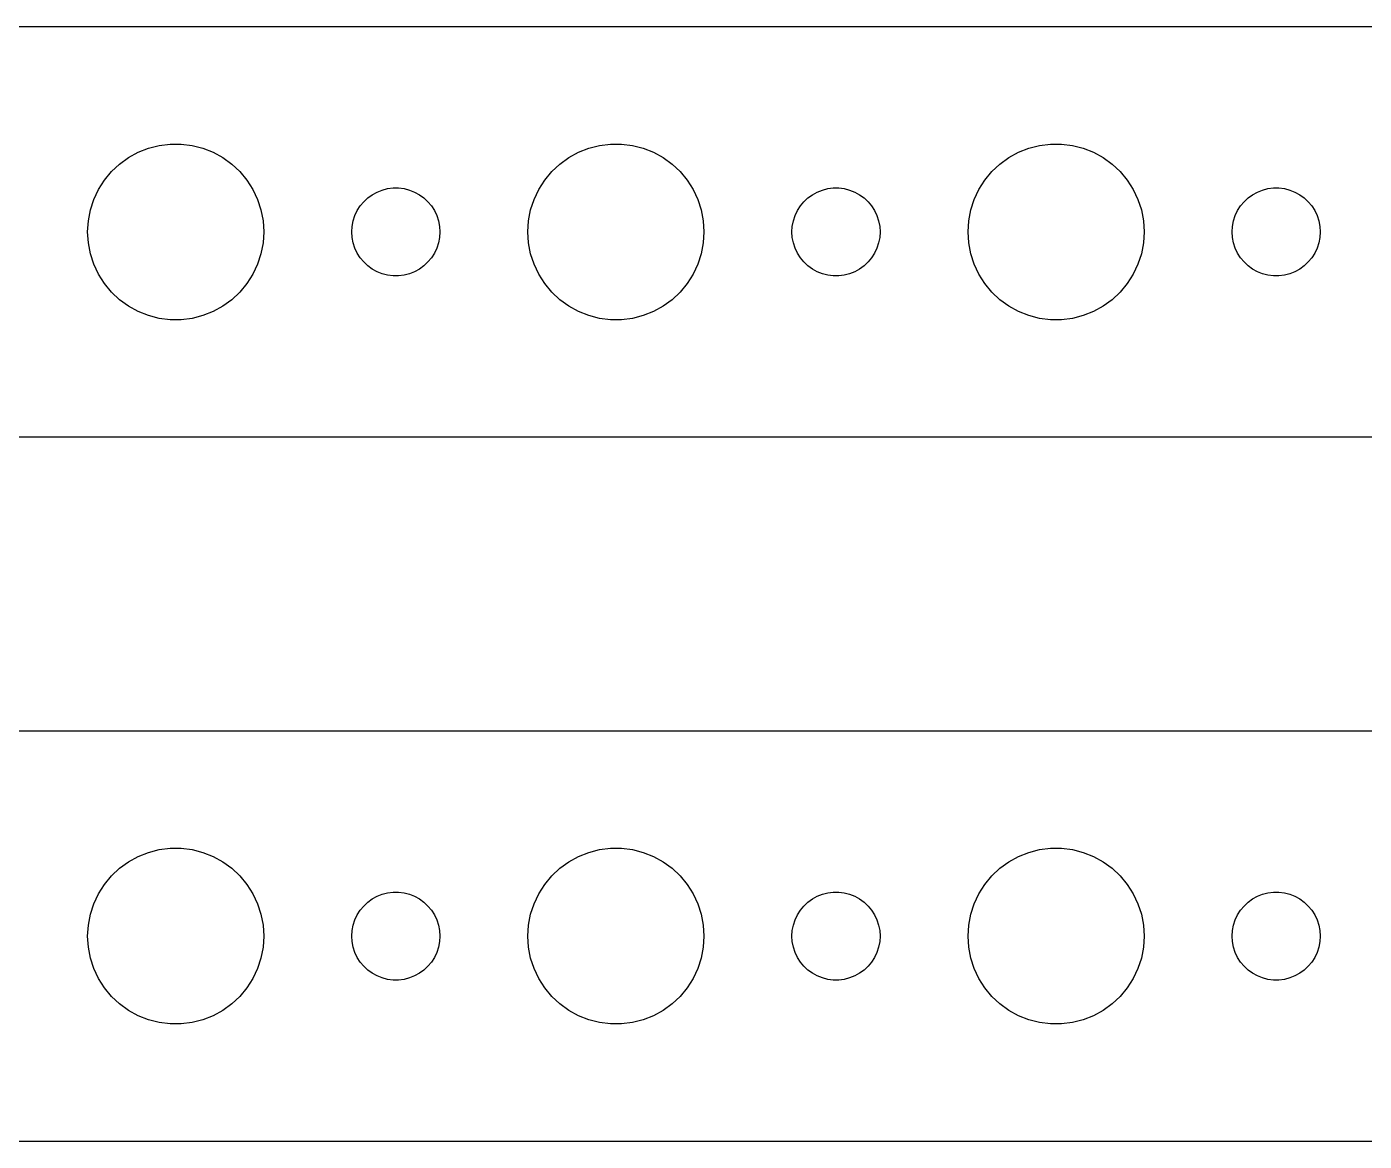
# Model space of a CAD drawing. Header units: metres. Extents: x -194 to 194, y 17 to 55.
# Drawn here: x -147.57 to -102, y 17.01 to 54.99 of the extents above; entities that cross this region are included whole.
import ezdxf

# ---------------------------------------------------------------- set-up
doc = ezdxf.new("R2010")
doc.units = ezdxf.units.M

msp = doc.modelspace()

# ---------------------------------------------------------------- linework, layer by layer
for p, q in [((189.814, 54.9901), (-189.814, 54.9901)), ((-144.107, 50.533), (-143.777, 50.7145)), ((-143.777, 50.7145), (-143.427, 50.8532)), ((-143.427, 50.8532), (-143.062, 50.9469)), ((-143.062, 50.9469), (-142.688, 50.9941)), ((-142.688, 50.9941), (-142.312, 50.9941)), ((-142.312, 50.9941), (-141.938, 50.9469)), ((-141.938, 50.9469), (-141.573, 50.8532)), ((-141.573, 50.8532), (-141.223, 50.7145)), ((-141.223, 50.7145), (-140.893, 50.533)), ((-129.107, 50.533), (-128.777, 50.7145)), ((-128.777, 50.7145), (-128.427, 50.8532)), ((-128.427, 50.8532), (-128.062, 50.9469)), ((-128.062, 50.9469), (-127.688, 50.9941)), ((-127.688, 50.9941), (-127.312, 50.9941)), ((-127.312, 50.9941), (-126.938, 50.9469)), ((-126.938, 50.9469), (-126.573, 50.8532)), ((-126.573, 50.8532), (-126.223, 50.7145)), ((-126.223, 50.7145), (-125.893, 50.533)), ((-114.107, 50.533), (-113.777, 50.7145)), ((-113.777, 50.7145), (-113.427, 50.8532)), ((-113.427, 50.8532), (-113.062, 50.9469)), ((-113.062, 50.9469), (-112.688, 50.9941)), ((-112.688, 50.9941), (-112.312, 50.9941)), ((-112.312, 50.9941), (-111.938, 50.9469)), ((-111.938, 50.9469), (-111.573, 50.8532)), ((-111.573, 50.8532), (-111.223, 50.7145)), ((-111.223, 50.7145), (-110.893, 50.533)), ((-144.687, 50.0536), (-144.412, 50.3115)), ((-144.412, 50.3115), (-144.107, 50.533)), ((-140.893, 50.533), (-140.588, 50.3115)), ((-140.588, 50.3115), (-140.313, 50.0536)), ((-129.687, 50.0536), (-129.412, 50.3115)), ((-129.412, 50.3115), (-129.107, 50.533)), ((-125.893, 50.533), (-125.588, 50.3115)), ((-125.588, 50.3115), (-125.313, 50.0536)), ((-114.687, 50.0536), (-114.412, 50.3115)), ((-114.412, 50.3115), (-114.107, 50.533)), ((-110.893, 50.533), (-110.588, 50.3115)), ((-110.588, 50.3115), (-110.313, 50.0536)), ((-145.129, 49.4453), (-144.927, 49.7634)), ((-144.927, 49.7634), (-144.687, 50.0536)), ((-140.313, 50.0536), (-140.073, 49.7634)), ((-140.073, 49.7634), (-139.871, 49.4453)), ((-130.129, 49.4453), (-129.927, 49.7634)), ((-129.927, 49.7634), (-129.687, 50.0536)), ((-125.313, 50.0536), (-125.073, 49.7634)), ((-125.073, 49.7634), (-124.871, 49.4453)), ((-115.129, 49.4453), (-114.927, 49.7634)), ((-114.927, 49.7634), (-114.687, 50.0536)), ((-110.313, 50.0536), (-110.073, 49.7634)), ((-110.073, 49.7634), (-109.871, 49.4453)), ((-145.289, 49.1044), (-145.129, 49.4453)), ((-139.871, 49.4453), (-139.711, 49.1044)), ((-135.956, 49.1558), (-135.804, 49.2665)), ((-135.804, 49.2665), (-135.639, 49.3572)), ((-135.639, 49.3572), (-135.464, 49.4266)), ((-135.464, 49.4266), (-135.281, 49.4734)), ((-135.281, 49.4734), (-135.094, 49.497)), ((-135.094, 49.497), (-134.906, 49.497)), ((-134.906, 49.497), (-134.719, 49.4734)), ((-134.719, 49.4734), (-134.536, 49.4266)), ((-134.536, 49.4266), (-134.361, 49.3572)), ((-134.361, 49.3572), (-134.196, 49.2665)), ((-134.196, 49.2665), (-134.044, 49.1558)), ((-130.289, 49.1044), (-130.129, 49.4453)), ((-124.871, 49.4453), (-124.711, 49.1044)), ((-120.956, 49.1558), (-120.804, 49.2665)), ((-120.804, 49.2665), (-120.639, 49.3572)), ((-120.639, 49.3572), (-120.464, 49.4266)), ((-120.464, 49.4266), (-120.281, 49.4734)), ((-120.281, 49.4734), (-120.094, 49.497)), ((-120.094, 49.497), (-119.906, 49.497)), ((-119.906, 49.497), (-119.719, 49.4734)), ((-119.719, 49.4734), (-119.536, 49.4266)), ((-119.536, 49.4266), (-119.361, 49.3572)), ((-119.361, 49.3572), (-119.196, 49.2665)), ((-119.196, 49.2665), (-119.044, 49.1558)), ((-115.289, 49.1044), (-115.129, 49.4453)), ((-109.871, 49.4453), (-109.711, 49.1044)), ((-105.956, 49.1558), (-105.804, 49.2665)), ((-105.804, 49.2665), (-105.639, 49.3572)), ((-105.639, 49.3572), (-105.464, 49.4266)), ((-105.464, 49.4266), (-105.281, 49.4734)), ((-105.281, 49.4734), (-105.094, 49.497)), ((-105.094, 49.497), (-104.906, 49.497)), ((-104.906, 49.497), (-104.719, 49.4734)), ((-104.719, 49.4734), (-104.536, 49.4266)), ((-104.536, 49.4266), (-104.361, 49.3572)), ((-104.361, 49.3572), (-104.196, 49.2665)), ((-104.196, 49.2665), (-104.044, 49.1558)), ((-145.406, 48.7461), (-145.289, 49.1044)), ((-139.711, 49.1044), (-139.594, 48.7461)), ((-136.314, 48.7226), (-136.214, 48.8817)), ((-136.214, 48.8817), (-136.093, 49.0268)), ((-136.093, 49.0268), (-135.956, 49.1558)), ((-134.044, 49.1558), (-133.907, 49.0268)), ((-133.907, 49.0268), (-133.786, 48.8817)), ((-133.786, 48.8817), (-133.686, 48.7226)), ((-130.406, 48.7461), (-130.289, 49.1044)), ((-124.711, 49.1044), (-124.594, 48.7461)), ((-121.314, 48.7226), (-121.214, 48.8817)), ((-121.214, 48.8817), (-121.093, 49.0268)), ((-121.093, 49.0268), (-120.956, 49.1558)), ((-119.044, 49.1558), (-118.907, 49.0268)), ((-118.907, 49.0268), (-118.786, 48.8817)), ((-118.786, 48.8817), (-118.686, 48.7226)), ((-115.406, 48.7461), (-115.289, 49.1044)), ((-109.711, 49.1044), (-109.594, 48.7461)), ((-106.314, 48.7226), (-106.214, 48.8817)), ((-106.214, 48.8817), (-106.093, 49.0268)), ((-106.093, 49.0268), (-105.956, 49.1558)), ((-104.044, 49.1558), (-103.907, 49.0268)), ((-103.907, 49.0268), (-103.786, 48.8817)), ((-103.786, 48.8817), (-103.686, 48.7226)), ((-145.5, 48), (-145.476, 48.376)), ((-145.476, 48.376), (-145.406, 48.7461)), ((-139.594, 48.7461), (-139.524, 48.376)), ((-139.524, 48.376), (-139.5, 48)), ((-136.488, 48.188), (-136.453, 48.373)), ((-136.453, 48.373), (-136.395, 48.5522)), ((-136.395, 48.5522), (-136.314, 48.7226)), ((-133.686, 48.7226), (-133.605, 48.5522)), ((-133.605, 48.5522), (-133.547, 48.373)), ((-133.547, 48.373), (-133.512, 48.188)), ((-130.5, 48), (-130.476, 48.376)), ((-130.476, 48.376), (-130.406, 48.7461)), ((-124.594, 48.7461), (-124.524, 48.376)), ((-124.524, 48.376), (-124.5, 48)), ((-121.488, 48.188), (-121.453, 48.373)), ((-121.453, 48.373), (-121.395, 48.5522)), ((-121.395, 48.5522), (-121.314, 48.7226)), ((-118.686, 48.7226), (-118.605, 48.5522)), ((-118.605, 48.5522), (-118.547, 48.373)), ((-118.547, 48.373), (-118.512, 48.188)), ((-115.5, 48), (-115.476, 48.376)), ((-115.476, 48.376), (-115.406, 48.7461)), ((-109.594, 48.7461), (-109.524, 48.376)), ((-109.524, 48.376), (-109.5, 48)), ((-106.488, 48.188), (-106.453, 48.373)), ((-106.453, 48.373), (-106.395, 48.5522)), ((-106.395, 48.5522), (-106.314, 48.7226)), ((-103.686, 48.7226), (-103.605, 48.5522)), ((-103.605, 48.5522), (-103.547, 48.373)), ((-103.547, 48.373), (-103.512, 48.188)), ((-145.476, 47.624), (-145.5, 48)), ((-139.5, 48), (-139.524, 47.624)), ((-136.5, 48), (-136.488, 48.188)), ((-136.488, 47.812), (-136.5, 48)), ((-133.512, 48.188), (-133.5, 48)), ((-133.5, 48), (-133.512, 47.812)), ((-130.476, 47.624), (-130.5, 48)), ((-124.5, 48), (-124.524, 47.624)), ((-121.5, 48), (-121.488, 48.188)), ((-121.488, 47.812), (-121.5, 48)), ((-118.512, 48.188), (-118.5, 48)), ((-118.5, 48), (-118.512, 47.812)), ((-115.476, 47.624), (-115.5, 48)), ((-109.5, 48), (-109.524, 47.624)), ((-106.5, 48), (-106.488, 48.188)), ((-106.488, 47.812), (-106.5, 48)), ((-103.512, 48.188), (-103.5, 48)), ((-103.5, 48), (-103.512, 47.812)), ((-145.406, 47.2539), (-145.476, 47.624)), ((-139.524, 47.624), (-139.594, 47.2539)), ((-136.453, 47.627), (-136.488, 47.812)), ((-136.395, 47.4478), (-136.453, 47.627)), ((-136.314, 47.2774), (-136.395, 47.4478)), ((-133.605, 47.4478), (-133.686, 47.2774)), ((-133.547, 47.627), (-133.605, 47.4478)), ((-133.512, 47.812), (-133.547, 47.627)), ((-130.406, 47.2539), (-130.476, 47.624)), ((-124.524, 47.624), (-124.594, 47.2539)), ((-121.453, 47.627), (-121.488, 47.812)), ((-121.395, 47.4478), (-121.453, 47.627)), ((-121.314, 47.2774), (-121.395, 47.4478)), ((-118.605, 47.4478), (-118.686, 47.2774)), ((-118.547, 47.627), (-118.605, 47.4478)), ((-118.512, 47.812), (-118.547, 47.627)), ((-115.406, 47.2539), (-115.476, 47.624)), ((-109.524, 47.624), (-109.594, 47.2539)), ((-106.453, 47.627), (-106.488, 47.812)), ((-106.395, 47.4478), (-106.453, 47.627)), ((-106.314, 47.2774), (-106.395, 47.4478)), ((-103.605, 47.4478), (-103.686, 47.2774)), ((-103.547, 47.627), (-103.605, 47.4478)), ((-103.512, 47.812), (-103.547, 47.627)), ((-145.289, 46.8956), (-145.406, 47.2539)), ((-139.594, 47.2539), (-139.711, 46.8956)), ((-136.214, 47.1183), (-136.314, 47.2774)), ((-136.093, 46.9732), (-136.214, 47.1183)), ((-135.956, 46.8442), (-136.093, 46.9732)), ((-133.907, 46.9732), (-134.044, 46.8442)), ((-133.786, 47.1183), (-133.907, 46.9732)), ((-133.686, 47.2774), (-133.786, 47.1183)), ((-130.289, 46.8956), (-130.406, 47.2539)), ((-124.594, 47.2539), (-124.711, 46.8956)), ((-121.214, 47.1183), (-121.314, 47.2774)), ((-121.093, 46.9732), (-121.214, 47.1183)), ((-120.956, 46.8442), (-121.093, 46.9732)), ((-118.907, 46.9732), (-119.044, 46.8442)), ((-118.786, 47.1183), (-118.907, 46.9732)), ((-118.686, 47.2774), (-118.786, 47.1183)), ((-115.289, 46.8956), (-115.406, 47.2539)), ((-109.594, 47.2539), (-109.711, 46.8956)), ((-106.214, 47.1183), (-106.314, 47.2774)), ((-106.093, 46.9732), (-106.214, 47.1183)), ((-105.956, 46.8442), (-106.093, 46.9732)), ((-103.907, 46.9732), (-104.044, 46.8442)), ((-103.786, 47.1183), (-103.907, 46.9732)), ((-103.686, 47.2774), (-103.786, 47.1183)), ((-145.129, 46.5547), (-145.289, 46.8956)), ((-144.927, 46.2366), (-145.129, 46.5547)), ((-139.871, 46.5547), (-140.073, 46.2366)), ((-139.711, 46.8956), (-139.871, 46.5547)), ((-135.804, 46.7335), (-135.956, 46.8442)), ((-135.639, 46.6428), (-135.804, 46.7335)), ((-135.464, 46.5734), (-135.639, 46.6428)), ((-135.281, 46.5266), (-135.464, 46.5734)), ((-135.094, 46.503), (-135.281, 46.5266)), ((-134.906, 46.503), (-135.094, 46.503)), ((-134.719, 46.5266), (-134.906, 46.503)), ((-134.536, 46.5734), (-134.719, 46.5266)), ((-134.361, 46.6428), (-134.536, 46.5734)), ((-134.196, 46.7335), (-134.361, 46.6428)), ((-134.044, 46.8442), (-134.196, 46.7335)), ((-130.129, 46.5547), (-130.289, 46.8956)), ((-129.927, 46.2366), (-130.129, 46.5547)), ((-124.871, 46.5547), (-125.073, 46.2366)), ((-124.711, 46.8956), (-124.871, 46.5547)), ((-120.804, 46.7335), (-120.956, 46.8442)), ((-120.639, 46.6428), (-120.804, 46.7335)), ((-120.464, 46.5734), (-120.639, 46.6428)), ((-120.281, 46.5266), (-120.464, 46.5734)), ((-120.094, 46.503), (-120.281, 46.5266)), ((-119.906, 46.503), (-120.094, 46.503)), ((-119.719, 46.5266), (-119.906, 46.503)), ((-119.536, 46.5734), (-119.719, 46.5266)), ((-119.361, 46.6428), (-119.536, 46.5734)), ((-119.196, 46.7335), (-119.361, 46.6428)), ((-119.044, 46.8442), (-119.196, 46.7335)), ((-115.129, 46.5547), (-115.289, 46.8956)), ((-114.927, 46.2366), (-115.129, 46.5547)), ((-109.871, 46.5547), (-110.073, 46.2366)), ((-109.711, 46.8956), (-109.871, 46.5547)), ((-105.804, 46.7335), (-105.956, 46.8442)), ((-105.639, 46.6428), (-105.804, 46.7335)), ((-105.464, 46.5734), (-105.639, 46.6428)), ((-105.281, 46.5266), (-105.464, 46.5734)), ((-105.094, 46.503), (-105.281, 46.5266)), ((-104.906, 46.503), (-105.094, 46.503)), ((-104.719, 46.5266), (-104.906, 46.503)), ((-104.536, 46.5734), (-104.719, 46.5266)), ((-104.361, 46.6428), (-104.536, 46.5734)), ((-104.196, 46.7335), (-104.361, 46.6428)), ((-104.044, 46.8442), (-104.196, 46.7335)), ((-144.687, 45.9464), (-144.927, 46.2366)), ((-140.073, 46.2366), (-140.313, 45.9464)), ((-129.687, 45.9464), (-129.927, 46.2366)), ((-125.073, 46.2366), (-125.313, 45.9464)), ((-114.687, 45.9464), (-114.927, 46.2366)), ((-110.073, 46.2366), (-110.313, 45.9464)), ((-144.412, 45.6885), (-144.687, 45.9464)), ((-144.107, 45.467), (-144.412, 45.6885)), ((-140.588, 45.6885), (-140.893, 45.467)), ((-140.313, 45.9464), (-140.588, 45.6885)), ((-129.412, 45.6885), (-129.687, 45.9464)), ((-129.107, 45.467), (-129.412, 45.6885)), ((-125.588, 45.6885), (-125.893, 45.467)), ((-125.313, 45.9464), (-125.588, 45.6885)), ((-114.412, 45.6885), (-114.687, 45.9464)), ((-114.107, 45.467), (-114.412, 45.6885)), ((-110.588, 45.6885), (-110.893, 45.467)), ((-110.313, 45.9464), (-110.588, 45.6885)), ((-143.777, 45.2855), (-144.107, 45.467)), ((-143.427, 45.1468), (-143.777, 45.2855)), ((-143.062, 45.0531), (-143.427, 45.1468)), ((-141.573, 45.1468), (-141.938, 45.0531)), ((-141.223, 45.2855), (-141.573, 45.1468)), ((-140.893, 45.467), (-141.223, 45.2855)), ((-128.777, 45.2855), (-129.107, 45.467)), ((-128.427, 45.1468), (-128.777, 45.2855)), ((-128.062, 45.0531), (-128.427, 45.1468)), ((-126.573, 45.1468), (-126.938, 45.0531)), ((-126.223, 45.2855), (-126.573, 45.1468)), ((-125.893, 45.467), (-126.223, 45.2855)), ((-113.777, 45.2855), (-114.107, 45.467)), ((-113.427, 45.1468), (-113.777, 45.2855)), ((-113.062, 45.0531), (-113.427, 45.1468)), ((-111.573, 45.1468), (-111.938, 45.0531)), ((-111.223, 45.2855), (-111.573, 45.1468)), ((-110.893, 45.467), (-111.223, 45.2855)), ((-142.688, 45.0059), (-143.062, 45.0531)), ((-142.312, 45.0059), (-142.688, 45.0059)), ((-141.938, 45.0531), (-142.312, 45.0059)), ((-127.688, 45.0059), (-128.062, 45.0531)), ((-127.312, 45.0059), (-127.688, 45.0059)), ((-126.938, 45.0531), (-127.312, 45.0059)), ((-112.688, 45.0059), (-113.062, 45.0531)), ((-112.312, 45.0059), (-112.688, 45.0059)), ((-111.938, 45.0531), (-112.312, 45.0059)), ((-189.814, 41.0099), (189.814, 41.0099)), ((189.814, 30.9901), (-189.814, 30.9901)), ((-143.427, 26.8532), (-143.062, 26.9469)), ((-143.062, 26.9469), (-142.688, 26.9941)), ((-142.688, 26.9941), (-142.312, 26.9941)), ((-142.312, 26.9941), (-141.938, 26.9469)), ((-141.938, 26.9469), (-141.573, 26.8532)), ((-128.427, 26.8532), (-128.062, 26.9469)), ((-128.062, 26.9469), (-127.688, 26.9941)), ((-127.688, 26.9941), (-127.312, 26.9941)), ((-127.312, 26.9941), (-126.938, 26.9469)), ((-126.938, 26.9469), (-126.573, 26.8532)), ((-113.427, 26.8532), (-113.062, 26.9469)), ((-113.062, 26.9469), (-112.688, 26.9941)), ((-112.688, 26.9941), (-112.312, 26.9941)), ((-112.312, 26.9941), (-111.938, 26.9469)), ((-111.938, 26.9469), (-111.573, 26.8532)), ((-144.412, 26.3115), (-144.107, 26.533)), ((-144.107, 26.533), (-143.777, 26.7145)), ((-143.777, 26.7145), (-143.427, 26.8532)), ((-141.573, 26.8532), (-141.223, 26.7145)), ((-141.223, 26.7145), (-140.893, 26.533)), ((-140.893, 26.533), (-140.588, 26.3115)), ((-129.412, 26.3115), (-129.107, 26.533)), ((-129.107, 26.533), (-128.777, 26.7145)), ((-128.777, 26.7145), (-128.427, 26.8532)), ((-126.573, 26.8532), (-126.223, 26.7145)), ((-126.223, 26.7145), (-125.893, 26.533)), ((-125.893, 26.533), (-125.588, 26.3115)), ((-114.412, 26.3115), (-114.107, 26.533)), ((-114.107, 26.533), (-113.777, 26.7145)), ((-113.777, 26.7145), (-113.427, 26.8532)), ((-111.573, 26.8532), (-111.223, 26.7145)), ((-111.223, 26.7145), (-110.893, 26.533)), ((-110.893, 26.533), (-110.588, 26.3115)), ((-144.927, 25.7634), (-144.687, 26.0536)), ((-144.687, 26.0536), (-144.412, 26.3115)), ((-140.588, 26.3115), (-140.313, 26.0536)), ((-140.313, 26.0536), (-140.073, 25.7634)), ((-129.927, 25.7634), (-129.687, 26.0536)), ((-129.687, 26.0536), (-129.412, 26.3115)), ((-125.588, 26.3115), (-125.313, 26.0536)), ((-125.313, 26.0536), (-125.073, 25.7634)), ((-114.927, 25.7634), (-114.687, 26.0536)), ((-114.687, 26.0536), (-114.412, 26.3115)), ((-110.588, 26.3115), (-110.313, 26.0536)), ((-110.313, 26.0536), (-110.073, 25.7634)), ((-145.129, 25.4453), (-144.927, 25.7634)), ((-140.073, 25.7634), (-139.871, 25.4453)), ((-130.129, 25.4453), (-129.927, 25.7634)), ((-125.073, 25.7634), (-124.871, 25.4453)), ((-115.129, 25.4453), (-114.927, 25.7634)), ((-110.073, 25.7634), (-109.871, 25.4453)), ((-145.406, 24.7461), (-145.289, 25.1044)), ((-145.289, 25.1044), (-145.129, 25.4453)), ((-139.871, 25.4453), (-139.711, 25.1044)), ((-139.711, 25.1044), (-139.594, 24.7461)), ((-136.093, 25.0268), (-135.956, 25.1558)), ((-135.956, 25.1558), (-135.804, 25.2665)), ((-135.804, 25.2665), (-135.639, 25.3572)), ((-135.639, 25.3572), (-135.464, 25.4266)), ((-135.464, 25.4266), (-135.281, 25.4734)), ((-135.281, 25.4734), (-135.094, 25.497)), ((-135.094, 25.497), (-134.906, 25.497)), ((-134.906, 25.497), (-134.719, 25.4734)), ((-134.719, 25.4734), (-134.536, 25.4266)), ((-134.536, 25.4266), (-134.361, 25.3572)), ((-134.361, 25.3572), (-134.196, 25.2665)), ((-134.196, 25.2665), (-134.044, 25.1558)), ((-134.044, 25.1558), (-133.907, 25.0268)), ((-130.406, 24.7461), (-130.289, 25.1044)), ((-130.289, 25.1044), (-130.129, 25.4453)), ((-124.871, 25.4453), (-124.711, 25.1044)), ((-124.711, 25.1044), (-124.594, 24.7461)), ((-121.093, 25.0268), (-120.956, 25.1558)), ((-120.956, 25.1558), (-120.804, 25.2665)), ((-120.804, 25.2665), (-120.639, 25.3572)), ((-120.639, 25.3572), (-120.464, 25.4266)), ((-120.464, 25.4266), (-120.281, 25.4734)), ((-120.281, 25.4734), (-120.094, 25.497)), ((-120.094, 25.497), (-119.906, 25.497)), ((-119.906, 25.497), (-119.719, 25.4734)), ((-119.719, 25.4734), (-119.536, 25.4266)), ((-119.536, 25.4266), (-119.361, 25.3572)), ((-119.361, 25.3572), (-119.196, 25.2665)), ((-119.196, 25.2665), (-119.044, 25.1558)), ((-119.044, 25.1558), (-118.907, 25.0268)), ((-115.406, 24.7461), (-115.289, 25.1044)), ((-115.289, 25.1044), (-115.129, 25.4453)), ((-109.871, 25.4453), (-109.711, 25.1044)), ((-109.711, 25.1044), (-109.594, 24.7461)), ((-106.093, 25.0268), (-105.956, 25.1558)), ((-105.956, 25.1558), (-105.804, 25.2665)), ((-105.804, 25.2665), (-105.639, 25.3572)), ((-105.639, 25.3572), (-105.464, 25.4266)), ((-105.464, 25.4266), (-105.281, 25.4734)), ((-105.281, 25.4734), (-105.094, 25.497)), ((-105.094, 25.497), (-104.906, 25.497)), ((-104.906, 25.497), (-104.719, 25.4734)), ((-104.719, 25.4734), (-104.536, 25.4266)), ((-104.536, 25.4266), (-104.361, 25.3572)), ((-104.361, 25.3572), (-104.196, 25.2665)), ((-104.196, 25.2665), (-104.044, 25.1558)), ((-104.044, 25.1558), (-103.907, 25.0268)), ((-145.476, 24.376), (-145.406, 24.7461)), ((-139.594, 24.7461), (-139.524, 24.376)), ((-136.395, 24.5522), (-136.314, 24.7226)), ((-136.314, 24.7226), (-136.214, 24.8817)), ((-136.214, 24.8817), (-136.093, 25.0268)), ((-133.907, 25.0268), (-133.786, 24.8817)), ((-133.786, 24.8817), (-133.686, 24.7226)), ((-133.686, 24.7226), (-133.605, 24.5522)), ((-130.476, 24.376), (-130.406, 24.7461)), ((-124.594, 24.7461), (-124.524, 24.376)), ((-121.395, 24.5522), (-121.314, 24.7226)), ((-121.314, 24.7226), (-121.214, 24.8817)), ((-121.214, 24.8817), (-121.093, 25.0268)), ((-118.907, 25.0268), (-118.786, 24.8817)), ((-118.786, 24.8817), (-118.686, 24.7226)), ((-118.686, 24.7226), (-118.605, 24.5522)), ((-115.476, 24.376), (-115.406, 24.7461)), ((-109.594, 24.7461), (-109.524, 24.376)), ((-106.395, 24.5522), (-106.314, 24.7226)), ((-106.314, 24.7226), (-106.214, 24.8817)), ((-106.214, 24.8817), (-106.093, 25.0268)), ((-103.907, 25.0268), (-103.786, 24.8817)), ((-103.786, 24.8817), (-103.686, 24.7226)), ((-103.686, 24.7226), (-103.605, 24.5522)), ((-145.5, 24), (-145.476, 24.376)), ((-139.524, 24.376), (-139.5, 24)), ((-136.5, 24), (-136.488, 24.188)), ((-136.488, 24.188), (-136.453, 24.373)), ((-136.453, 24.373), (-136.395, 24.5522)), ((-133.605, 24.5522), (-133.547, 24.373)), ((-133.547, 24.373), (-133.512, 24.188)), ((-133.512, 24.188), (-133.5, 24)), ((-130.5, 24), (-130.476, 24.376)), ((-124.524, 24.376), (-124.5, 24)), ((-121.5, 24), (-121.488, 24.188)), ((-121.488, 24.188), (-121.453, 24.373)), ((-121.453, 24.373), (-121.395, 24.5522)), ((-118.605, 24.5522), (-118.547, 24.373)), ((-118.547, 24.373), (-118.512, 24.188)), ((-118.512, 24.188), (-118.5, 24)), ((-115.5, 24), (-115.476, 24.376)), ((-109.524, 24.376), (-109.5, 24)), ((-106.5, 24), (-106.488, 24.188)), ((-106.488, 24.188), (-106.453, 24.373)), ((-106.453, 24.373), (-106.395, 24.5522)), ((-103.605, 24.5522), (-103.547, 24.373)), ((-103.547, 24.373), (-103.512, 24.188)), ((-103.512, 24.188), (-103.5, 24)), ((-145.476, 23.624), (-145.5, 24)), ((-139.5, 24), (-139.524, 23.624)), ((-136.488, 23.812), (-136.5, 24)), ((-136.453, 23.627), (-136.488, 23.812)), ((-133.512, 23.812), (-133.547, 23.627)), ((-133.5, 24), (-133.512, 23.812)), ((-130.476, 23.624), (-130.5, 24)), ((-124.5, 24), (-124.524, 23.624)), ((-121.488, 23.812), (-121.5, 24)), ((-121.453, 23.627), (-121.488, 23.812)), ((-118.512, 23.812), (-118.547, 23.627)), ((-118.5, 24), (-118.512, 23.812)), ((-115.476, 23.624), (-115.5, 24)), ((-109.5, 24), (-109.524, 23.624)), ((-106.488, 23.812), (-106.5, 24)), ((-106.453, 23.627), (-106.488, 23.812)), ((-103.512, 23.812), (-103.547, 23.627)), ((-103.5, 24), (-103.512, 23.812)), ((-145.406, 23.2539), (-145.476, 23.624)), ((-145.289, 22.8956), (-145.406, 23.2539)), ((-139.594, 23.2539), (-139.711, 22.8956)), ((-139.524, 23.624), (-139.594, 23.2539)), ((-136.395, 23.4478), (-136.453, 23.627)), ((-136.314, 23.2774), (-136.395, 23.4478)), ((-136.214, 23.1183), (-136.314, 23.2774)), ((-133.686, 23.2774), (-133.786, 23.1183)), ((-133.605, 23.4478), (-133.686, 23.2774)), ((-133.547, 23.627), (-133.605, 23.4478)), ((-130.406, 23.2539), (-130.476, 23.624)), ((-130.289, 22.8956), (-130.406, 23.2539)), ((-124.594, 23.2539), (-124.711, 22.8956)), ((-124.524, 23.624), (-124.594, 23.2539)), ((-121.395, 23.4478), (-121.453, 23.627)), ((-121.314, 23.2774), (-121.395, 23.4478)), ((-121.214, 23.1183), (-121.314, 23.2774)), ((-118.686, 23.2774), (-118.786, 23.1183)), ((-118.605, 23.4478), (-118.686, 23.2774)), ((-118.547, 23.627), (-118.605, 23.4478)), ((-115.406, 23.2539), (-115.476, 23.624)), ((-115.289, 22.8956), (-115.406, 23.2539)), ((-109.594, 23.2539), (-109.711, 22.8956)), ((-109.524, 23.624), (-109.594, 23.2539)), ((-106.395, 23.4478), (-106.453, 23.627)), ((-106.314, 23.2774), (-106.395, 23.4478)), ((-106.214, 23.1183), (-106.314, 23.2774)), ((-103.686, 23.2774), (-103.786, 23.1183)), ((-103.605, 23.4478), (-103.686, 23.2774)), ((-103.547, 23.627), (-103.605, 23.4478)), ((-145.129, 22.5547), (-145.289, 22.8956)), ((-139.711, 22.8956), (-139.871, 22.5547)), ((-136.093, 22.9732), (-136.214, 23.1183)), ((-135.956, 22.8442), (-136.093, 22.9732)), ((-135.804, 22.7335), (-135.956, 22.8442)), ((-134.044, 22.8442), (-134.196, 22.7335)), ((-133.907, 22.9732), (-134.044, 22.8442)), ((-133.786, 23.1183), (-133.907, 22.9732)), ((-130.129, 22.5547), (-130.289, 22.8956)), ((-124.711, 22.8956), (-124.871, 22.5547)), ((-121.093, 22.9732), (-121.214, 23.1183)), ((-120.956, 22.8442), (-121.093, 22.9732)), ((-120.804, 22.7335), (-120.956, 22.8442)), ((-119.044, 22.8442), (-119.196, 22.7335)), ((-118.907, 22.9732), (-119.044, 22.8442)), ((-118.786, 23.1183), (-118.907, 22.9732)), ((-115.129, 22.5547), (-115.289, 22.8956)), ((-109.711, 22.8956), (-109.871, 22.5547)), ((-106.093, 22.9732), (-106.214, 23.1183)), ((-105.956, 22.8442), (-106.093, 22.9732)), ((-105.804, 22.7335), (-105.956, 22.8442)), ((-104.044, 22.8442), (-104.196, 22.7335)), ((-103.907, 22.9732), (-104.044, 22.8442)), ((-103.786, 23.1183), (-103.907, 22.9732)), ((-144.927, 22.2366), (-145.129, 22.5547)), ((-139.871, 22.5547), (-140.073, 22.2366)), ((-135.639, 22.6428), (-135.804, 22.7335)), ((-135.464, 22.5734), (-135.639, 22.6428)), ((-135.281, 22.5266), (-135.464, 22.5734)), ((-135.094, 22.503), (-135.281, 22.5266)), ((-134.906, 22.503), (-135.094, 22.503)), ((-134.719, 22.5266), (-134.906, 22.503)), ((-134.536, 22.5734), (-134.719, 22.5266)), ((-134.361, 22.6428), (-134.536, 22.5734)), ((-134.196, 22.7335), (-134.361, 22.6428)), ((-129.927, 22.2366), (-130.129, 22.5547)), ((-124.871, 22.5547), (-125.073, 22.2366)), ((-120.639, 22.6428), (-120.804, 22.7335)), ((-120.464, 22.5734), (-120.639, 22.6428)), ((-120.281, 22.5266), (-120.464, 22.5734)), ((-120.094, 22.503), (-120.281, 22.5266)), ((-119.906, 22.503), (-120.094, 22.503)), ((-119.719, 22.5266), (-119.906, 22.503)), ((-119.536, 22.5734), (-119.719, 22.5266)), ((-119.361, 22.6428), (-119.536, 22.5734)), ((-119.196, 22.7335), (-119.361, 22.6428)), ((-114.927, 22.2366), (-115.129, 22.5547)), ((-109.871, 22.5547), (-110.073, 22.2366)), ((-105.639, 22.6428), (-105.804, 22.7335)), ((-105.464, 22.5734), (-105.639, 22.6428)), ((-105.281, 22.5266), (-105.464, 22.5734)), ((-105.094, 22.503), (-105.281, 22.5266)), ((-104.906, 22.503), (-105.094, 22.503)), ((-104.719, 22.5266), (-104.906, 22.503)), ((-104.536, 22.5734), (-104.719, 22.5266)), ((-104.361, 22.6428), (-104.536, 22.5734)), ((-104.196, 22.7335), (-104.361, 22.6428)), ((-144.687, 21.9464), (-144.927, 22.2366)), ((-144.412, 21.6885), (-144.687, 21.9464)), ((-140.313, 21.9464), (-140.588, 21.6885)), ((-140.073, 22.2366), (-140.313, 21.9464)), ((-129.687, 21.9464), (-129.927, 22.2366)), ((-129.412, 21.6885), (-129.687, 21.9464)), ((-125.313, 21.9464), (-125.588, 21.6885)), ((-125.073, 22.2366), (-125.313, 21.9464)), ((-114.687, 21.9464), (-114.927, 22.2366)), ((-114.412, 21.6885), (-114.687, 21.9464)), ((-110.313, 21.9464), (-110.588, 21.6885)), ((-110.073, 22.2366), (-110.313, 21.9464)), ((-144.107, 21.467), (-144.412, 21.6885)), ((-143.777, 21.2855), (-144.107, 21.467)), ((-140.893, 21.467), (-141.223, 21.2855)), ((-140.588, 21.6885), (-140.893, 21.467)), ((-129.107, 21.467), (-129.412, 21.6885)), ((-128.777, 21.2855), (-129.107, 21.467)), ((-125.893, 21.467), (-126.223, 21.2855)), ((-125.588, 21.6885), (-125.893, 21.467)), ((-114.107, 21.467), (-114.412, 21.6885)), ((-113.777, 21.2855), (-114.107, 21.467)), ((-110.893, 21.467), (-111.223, 21.2855)), ((-110.588, 21.6885), (-110.893, 21.467)), ((-143.427, 21.1468), (-143.777, 21.2855)), ((-143.062, 21.0531), (-143.427, 21.1468)), ((-142.688, 21.0059), (-143.062, 21.0531)), ((-142.312, 21.0059), (-142.688, 21.0059)), ((-141.938, 21.0531), (-142.312, 21.0059)), ((-141.573, 21.1468), (-141.938, 21.0531)), ((-141.223, 21.2855), (-141.573, 21.1468)), ((-128.427, 21.1468), (-128.777, 21.2855)), ((-128.062, 21.0531), (-128.427, 21.1468)), ((-127.688, 21.0059), (-128.062, 21.0531)), ((-127.312, 21.0059), (-127.688, 21.0059)), ((-126.938, 21.0531), (-127.312, 21.0059)), ((-126.573, 21.1468), (-126.938, 21.0531)), ((-126.223, 21.2855), (-126.573, 21.1468)), ((-113.427, 21.1468), (-113.777, 21.2855)), ((-113.062, 21.0531), (-113.427, 21.1468)), ((-112.688, 21.0059), (-113.062, 21.0531)), ((-112.312, 21.0059), (-112.688, 21.0059)), ((-111.938, 21.0531), (-112.312, 21.0059)), ((-111.573, 21.1468), (-111.938, 21.0531)), ((-111.223, 21.2855), (-111.573, 21.1468)), ((-189.814, 17.0099), (189.814, 17.0099))]:
    msp.add_line(p, q)

doc.saveas('drawing.dxf')
